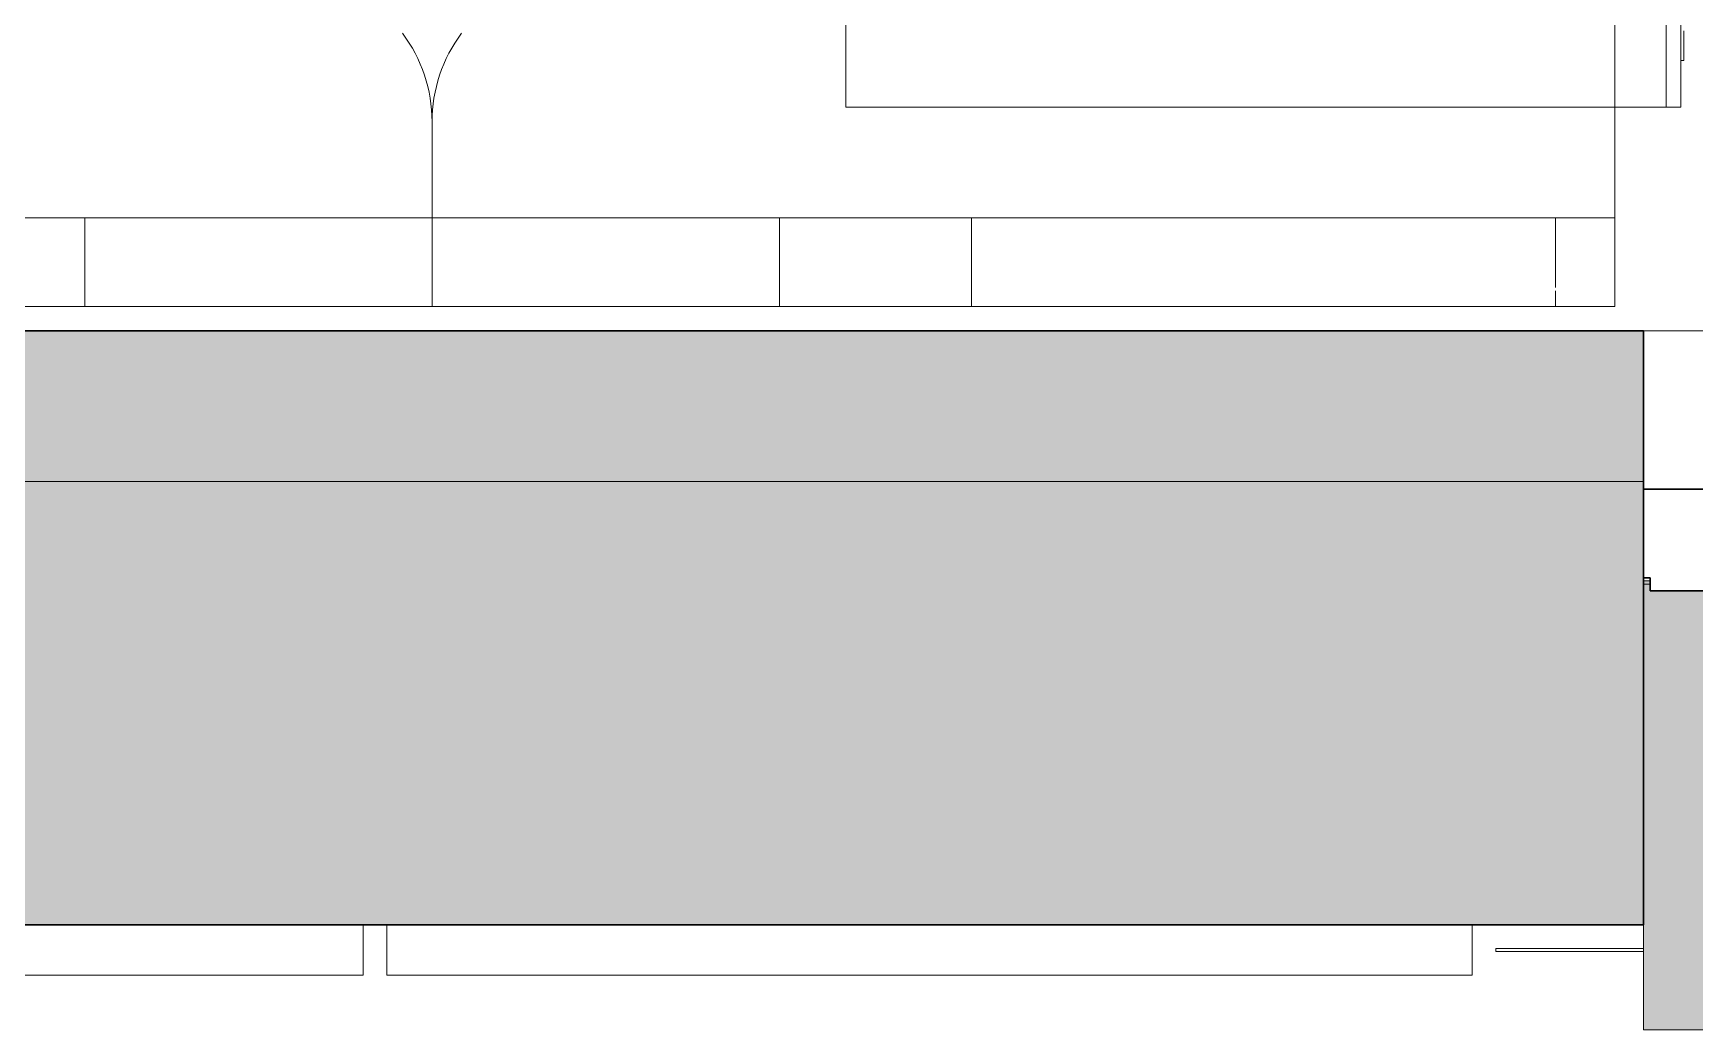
# Model space of a CAD drawing. Header units: millimetres. Extents: x 155927 to 317870, y -36033 to 97293.
# Drawn here: x 223570 to 224693, y 8897 to 9571 of the extents above; entities that cross this region are included whole.
import ezdxf

# ---------------------------------------------------------------- set-up
doc = ezdxf.new("R2010")
doc.units = ezdxf.units.MM
doc.header["$MEASUREMENT"] = 0
for name, color, linetype, lineweight in [('A-GLAZ', 7, 'CONTINUOUS', 9), ('A-GLAZ-CURT', 7, 'CONTINUOUS', 9), ('A-GLAZ-CWMG', 7, 'CONTINUOUS', 9), ('A-WALL', 7, 'CONTINUOUS', 9), ('A-WALL-PATT', 7, 'CONTINUOUS', 9), ('I-FURN', 8, 'CONTINUOUS', 9), ('I-WALL', 7, 'CONTINUOUS', 9)]:
    doc.layers.add(name, color=color, linetype=linetype, lineweight=lineweight)

msp = doc.modelspace()

# ---------------------------------------------------------------- hatches: boundary and pattern name
at = {"layer": 'A-GLAZ'}
h = msp.add_hatch(color=256, dxfattribs=at)
h.paths.add_polyline_path([(228942.8, 9198.3), (228942.8, 9200.4), (228938.5, 9200.4), (228938.5, 9198.3)], flags=0)
h.paths.add_polyline_path([(227547.2, 9198.3), (227547.2, 9200.4), (227542.8, 9200.4), (227542.8, 9198.3)], flags=0)
h.paths.add_polyline_path([(226054.5, 9198.3), (226058.8, 9198.3), (226058.8, 9200.4), (226054.5, 9200.4)], flags=0)
h.paths.add_polyline_path([(224663.2, 9198.3), (224663.2, 9200.4), (224658.8, 9200.4), (224658.8, 9198.3)], flags=0)
msp.add_hatch(color=256, dxfattribs=at).paths.add_polyline_path([(228942.8, 8896.6), (228942.8, 9198.3), (228938.5, 9198.3), (228938.5, 9193.6), (227547.2, 9193.6), (227547.2, 9198.3), (227542.8, 9198.3), (227542.8, 9193.6), (226058.8, 9193.6), (226058.8, 9198.3), (226054.5, 9198.3), (226054.5, 9193.6), (224663.2, 9193.6), (224663.2, 9198.3), (224658.8, 9198.3), (224658.8, 8896.6), (228647.9, 8896.6)], flags=0)
at = {"layer": 'A-WALL-PATT'}
h = msp.add_hatch(color=256, dxfattribs=at)
h.paths.add_polyline_path([(230738.8, 9267.6), (230738.8, 9369.6), (228942.8, 9369.6), (228942.8, 9267.6), (229850.8, 9267.6)], flags=0)
h.paths.add_polyline_path([(224437.8, 9267.6), (224658.8, 9267.6), (224658.8, 9369.6), (221442.8, 9369.6), (221442.8, 9267.6), (223836.3, 9267.6)], flags=0)
h = msp.add_hatch(color=256, dxfattribs=at)
h.paths.add_polyline_path([(231130.8, 8967.6), (231130.8, 9267.6), (228942.8, 9267.6), (228942.8, 8967.6), (229850.8, 8967.6)], flags=0)
h.paths.add_polyline_path([(224437.8, 8967.6), (224658.8, 8967.6), (224658.8, 9267.6), (221442.8, 9267.6), (221442.8, 8967.6), (223836.3, 8967.6)], flags=0)
h.paths.add_polyline_path([(217158.8, 8967.6), (217158.8, 9267.6), (215617.8, 9267.6), (215617.8, 8967.6), (216619, 8967.6)], flags=0)
h.paths.add_polyline_path([(213983.8, 8967.6), (213983.8, 9267.6), (212817.8, 9267.6), (212817.8, 8967.6), (213010.3, 8967.6)], flags=0)
h.paths.add_polyline_path([(205793, 8967.6), (206283.8, 8967.6), (206283.8, 9267.6), (202692.8, 9267.6), (202692.8, 8967.6), (204590.1, 8967.6)], flags=0)
h.paths.add_polyline_path([(199778.5, 8967.6), (199908.8, 8967.6), (199908.8, 9267.6), (197042.8, 9267.6), (197042.8, 8967.6), (198575.7, 8967.6)], flags=0)

# ---------------------------------------------------------------- linework, layer by layer
at = {"layer": 'A-GLAZ', "lineweight": 30}
for p, q in [((224718, 9262.5), (224658.8, 9262.5)), ((224658.8, 9202.6), (224663.2, 9202.6)), ((224663.2, 9202.6), (224663.2, 9193.6)), ((224663.2, 9193.6), (224724, 9193.6))]:
    msp.add_line(p, q, dxfattribs=at)
at = {"layer": 'A-GLAZ'}
for p, q in [((224658.8, 9200.4), (224663.2, 9200.4)), ((224658.8, 9198.3), (224663.2, 9198.3)), ((224658.8, 8896.6), (224658.8, 8967.6)), ((224658.8, 8896.6), (228942.8, 8896.6))]:
    msp.add_line(p, q, dxfattribs=at)
at = {"layer": 'A-GLAZ-CURT', "lineweight": 20}
for p, q in [((223792.8, 8967.6), (221558.8, 8967.6)), ((223792.8, 8933.6), (223792.8, 8967.6)), ((224542.8, 8967.6), (223808.8, 8967.6)), ((223808.8, 8967.6), (223808.8, 8933.6)), ((224542.8, 8933.6), (224542.8, 8967.6)), ((221558.8, 8933.6), (223792.8, 8933.6)), ((223808.8, 8933.6), (224542.8, 8933.6))]:
    msp.add_line(p, q, dxfattribs=at)
at = {"layer": 'A-GLAZ-CWMG'}
for p, q in [((224558.8, 8949.6), (224558.8, 8951.6)), ((224558.8, 8951.6), (224658.8, 8951.6)), ((224658.8, 8949.6), (224558.8, 8949.6))]:
    msp.add_line(p, q, dxfattribs=at)
at = {"layer": 'A-WALL'}
msp.add_line((224658.8, 9267.6), (221442.8, 9267.6), dxfattribs=at)
at = {"layer": 'A-WALL', "lineweight": 30}
for p, q in [((224658.8, 8967.6), (224658.8, 9267.6)), ((221442.8, 8967.6), (224658.8, 8967.6))]:
    msp.add_line(p, q, dxfattribs=at)
at = {"layer": 'I-FURN'}
for p, q in [((224639.3, 9386.1), (224639.3, 10986.1)), ((224639.3, 10986.1), (224639.3, 9386.1)), ((224119.1, 9941), (224119.1, 9521)), ((224674.1, 9941), (224674.1, 9521)), ((224674.1, 9521), (224674.1, 9941)), ((224684.1, 9521), (224684.1, 9941)), ((224686.1, 9572.6), (224686.1, 9552.6)), ((224686.1, 9552.6), (224686.1, 9572.6)), ((224684.1, 9552.6), (224686.1, 9552.6)), ((224119.1, 9521), (224639.3, 9521)), ((224639.3, 9521), (224674.1, 9521)), ((224674.1, 9521), (224684.1, 9521)), ((223839.3, 9511.1), (223839.3, 9386.1)), ((223839.3, 9386.1), (223839.3, 9511.1)), ((223839.3, 9386.1), (223839.3, 9511.1)), ((223839.3, 9511.1), (223839.3, 9386.1)), ((224599.3, 9446.1), (223079.3, 9446.1)), ((223473.9, 9446.1), (223604.3, 9446.1)), ((223604.3, 9446.1), (224074.3, 9446.1)), ((223604.3, 9446.1), (223604.3, 9386.1)), ((223604.3, 9446.1), (223604.3, 9386.1)), ((224074.3, 9446.1), (224204.3, 9446.1)), ((224074.3, 9446.1), (224074.3, 9386.1)), ((224074.3, 9446.1), (224074.3, 9386.1)), ((224204.3, 9446.1), (224639.3, 9446.1)), ((224204.3, 9446.1), (224204.3, 9386.1)), ((224204.3, 9446.1), (224204.3, 9386.1)), ((224639.3, 9446.1), (224599.3, 9446.1)), ((224599.3, 9446.1), (224599.3, 9399)), ((224599.3, 9446.1), (224599.3, 9399)), ((224639.3, 9386.1), (224639.3, 9446.1)), ((224639.3, 9446.1), (224639.3, 9386.1)), ((224599.3, 9396.7), (224599.3, 9386.1)), ((224599.3, 9396.7), (224599.3, 9386.1)), ((223039.3, 9386.1), (223839.3, 9386.1)), ((223839.3, 9386.1), (223039.3, 9386.1)), ((223079.3, 9386.1), (224599.3, 9386.1)), ((223604.3, 9386.1), (223473.9, 9386.1)), ((224074.3, 9386.1), (223604.3, 9386.1)), ((223839.3, 9386.1), (224639.3, 9386.1)), ((224639.3, 9386.1), (223839.3, 9386.1)), ((224204.3, 9386.1), (224074.3, 9386.1)), ((224639.3, 9386.1), (224204.3, 9386.1)), ((224599.3, 9386.1), (224639.3, 9386.1))]:
    msp.add_line(p, q, dxfattribs=at)
for centre, start, end in [((223739.3, 9511.1), 0, 36.8699), ((223739.3, 9511.1), 0, 36.8699), ((223939.3, 9511.1), 143.1301, 180), ((223939.3, 9511.1), 143.1301, 180)]:
    msp.add_arc(centre, 100, start, end, dxfattribs=at)
at = {"layer": 'I-WALL', "lineweight": 30}
for p, q in [((224658.8, 9369.6), (221442.8, 9369.6)), ((224658.8, 9267.6), (224658.8, 9369.6))]:
    msp.add_line(p, q, dxfattribs=at)
at = {"layer": 'I-WALL'}
for p, q in [((224658.8, 9369.6), (226058.8, 9369.6)), ((221442.8, 9267.6), (224658.8, 9267.6))]:
    msp.add_line(p, q, dxfattribs=at)

doc.saveas('drawing.dxf')
